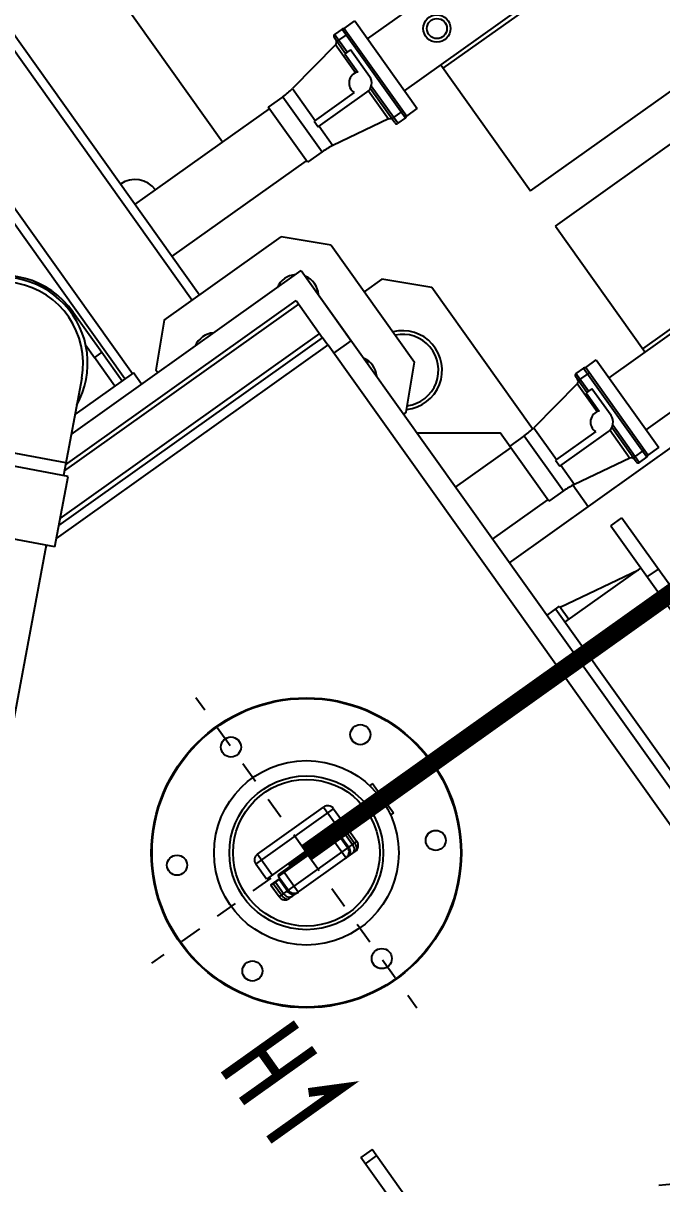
# Model space of a CAD drawing. Header units: feet. Extents: x 2321988 to 2329858, y 6722724 to 6730499.
# Drawn here: x 2326089.74 to 2326092.66, y 6726899.96 to 6726905.27 of the extents above; entities that cross this region are included whole.
import ezdxf

# ---------------------------------------------------------------- set-up
doc = ezdxf.new("R2010")
doc.units = ezdxf.units.FT
doc.header["$MEASUREMENT"] = 0
doc.header["$PDSIZE"] = 5
doc.linetypes.add('Midpoint Site Plan$0$CENTER', pattern=[2, 1.25, -0.25, 0.25, -0.25])
doc.layers.add('BESS Dimensions', color=3, linetype='Continuous')
doc.layers.add('C-BESS-EQUIPMENT', color=255, linetype='Continuous')
doc.styles.add('TG_DIMS', font='arial.ttf')
doc.dimstyles.new('TG-PROPOSED-ANNO', dxfattribs={"dimtxt": 0.1, "dimasz": 0.1, "dimexe": 0.05, "dimexo": 0.05, "dimgap": 0.02, "dimtad": 0, "dimtih": 1, "dimtoh": 1, "dimdsep": 46, "dimtxsty": 'TG_DIMS', "dimcen": 0, "dimclrd": 256, "dimclre": 256, "dimclrt": 256, "dimaunit": 1, "dimadec": 6, "dimazin": 2, "dimtfac": 1, "dimtofl": 0, "dimtmove": 1, "dimatfit": 3, "dimfxl": 1, "dimtolj": 1, "dimtzin": 0, "dimarcsym": 0})

# ---------------------------------------------------------------- blocks, each defined once
blk = doc.blocks.new('Midpoint Site Plan$0$A$Cc1a3344c')
at = {"linetype": 'Continuous'}
for p, q in [((-2824.4, 1502.7), (-2824.4, 2924.7)), ((-2735.5, 1502.7), (-2735.5, 2924.7)), ((-2730, 1564.7), (-2730, 2924.7)), ((-2520, 1564.7), (-2520, 2924.7)), ((-2460, 1564.5), (-2460, 2924.7)), ((-2250, 1564.5), (-2250, 2924.7)), ((-2244.4, 1502.5), (-2244.4, 2195)), ((-2155.5, 1502.5), (-2155.5, 1965.5)), ((-2735.5, 1564.7), (-2520, 1564.7)), ((-2460, 1564.5), (-2244.4, 1564.5)), ((-2115, 1240), (-2115, 1534.5)), ((-2855, 1484.7), (-2855, 1502.7)), ((-2855, 1502.7), (-2705, 1502.7)), ((-2705, 1484.7), (-2705, 1502.7)), ((-2275, 1484.5), (-2275, 1502.5)), ((-2275, 1502.5), (-2125, 1502.5)), ((-2125, 1484.5), (-2125, 1502.5)), ((-2856, 1481.7), (-2856, 1468.7)), ((-2856, 1481.7), (-2704, 1481.7)), ((-2855, 1484.7), (-2705, 1484.7)), ((-2846, 1465.7), (-2846, 1484.7)), ((-2825.9, 1474.5), (-2825.9, 1464.7)), ((-2780, 1474.5), (-2825.9, 1474.5)), ((-2714, 1465.7), (-2714, 1484.7)), ((-2704, 1481.7), (-2704, 1468.7)), ((-2276, 1481.5), (-2276, 1468.5)), ((-2276, 1481.5), (-2124, 1481.5)), ((-2275, 1484.5), (-2125, 1484.5)), ((-2266, 1465.5), (-2266, 1484.5)), ((-2245.9, 1474.3), (-2245.9, 1464.5)), ((-2200, 1474.3), (-2245.9, 1474.3)), ((-2134, 1465.5), (-2134, 1484.5)), ((-2124, 1481.5), (-2124, 1468.5)), ((-2825.9, 1468.7), (-2856, 1468.7)), ((-2825.9, 1465.7), (-2853, 1465.7)), ((-2843.5, 1461.6), (-2828.6, 1377.1)), ((-2795.5, 1461.6), (-2843.5, 1461.6)), ((-2825.9, 1464.7), (-2794.6, 1464.7)), ((-2704, 1468.7), (-2767.8, 1468.7)), ((-2707, 1465.7), (-2765.9, 1465.7)), ((-2764.5, 1461.6), (-2716.5, 1461.6)), ((-2764.2, 1375.4), (-2764.2, 1458.7)), ((-2716.5, 1461.6), (-2731.4, 1377.1)), ((-2245.9, 1468.5), (-2276, 1468.5)), ((-2245.9, 1465.5), (-2273, 1465.5)), ((-2263.5, 1461.4), (-2248.6, 1376.9)), ((-2215.5, 1461.4), (-2263.5, 1461.4)), ((-2245.9, 1464.5), (-2214.6, 1464.5)), ((-2124, 1468.5), (-2187.8, 1468.5)), ((-2127, 1465.5), (-2185.9, 1465.5)), ((-2184.5, 1461.4), (-2136.5, 1461.4)), ((-2184.2, 1375.2), (-2184.2, 1458.5)), ((-2136.5, 1461.4), (-2151.4, 1376.9)), ((-2774.2, 1444.1), (-2774.2, 1375.4)), ((-2194.2, 1443.9), (-2194.2, 1375.2)), ((-2075, 1384.9), (-2075, 1403.9)), ((-2075, 1403.9), (-1575, 1403.9)), ((-1987.5, 1384.9), (-1987.5, 1403.9)), ((-2828.6, 1377.1), (-2774.2, 1377.1)), ((-2774.2, 1375.4), (-2764.2, 1375.4)), ((-2764.2, 1377.1), (-2731.4, 1377.1)), ((-2248.6, 1376.9), (-2194.2, 1376.9)), ((-2194.2, 1375.2), (-2184.2, 1375.2)), ((-2184.2, 1376.9), (-2151.4, 1376.9)), ((-2075, 1384.9), (-1575, 1384.9)), ((-2023.8, 1261.7), (-2002.8, 1380.5)), ((-2002.8, 1254.9), (-2002.8, 1384.9)), ((-2827.1, 1359.7), (-2827.1, 1334.7)), ((-2827.1, 1359.7), (-2732.9, 1359.7)), ((-2732.9, 1359.7), (-2732.9, 1334.7)), ((-2490, 1374.5), (-2540, 1324.5)), ((-2248.3, 1374.5), (-2490, 1374.5)), ((-2247.1, 1359.5), (-2247.1, 1334.5)), ((-2247.1, 1359.5), (-2152.9, 1359.5)), ((-2152.9, 1359.5), (-2152.9, 1334.5)), ((-2115, 1374.5), (-2151.7, 1374.5)), ((-2732.9, 1334.7), (-2827.1, 1334.7)), ((-2824.4, 1254.7), (-2824.4, 1334.7)), ((-2735.5, 1104.7), (-2735.5, 1334.7)), ((-2337.3, 1240), (-2269.8, 1334.5)), ((-2152.9, 1334.5), (-2269.8, 1334.5)), ((-2244.4, 1240), (-2244.4, 1334.5)), ((-2155.5, 1240), (-2155.5, 1334.5)), ((-2540, 1324.5), (-2540, 1294.5)), ((-2619.5, 1294.5), (-2669.5, 1244.5)), ((-2619.5, 1294.5), (-2419.5, 1294.5)), ((-2369.5, 1244.5), (-2419.5, 1294.5)), ((-2025, 1240), (-2025, 1261.7)), ((-2025, 1261.7), (-2002.8, 1261.7)), ((-2824.4, 1254.7), (-3315.5, 1254.7)), ((-2824.4, 1139.7), (-2824.4, 1254.7)), ((-2025, 1254.9), (-1625, 1254.9)), ((-2669.5, 1044.5), (-2669.5, 1244.5)), ((-2615, 846.5), (-2615, 1240)), ((-2615, 1240), (493.2, 1240)), ((-2615, 1239.9), (-2495, 1239.9)), ((-2495, 1210.2), (-2495, 1240)), ((-2494.9, 1210.2), (-2494.9, 1240)), ((-2369.5, 1244.5), (-2369.5, 1240)), ((-2585, 815.5), (-2585, 1210)), ((-2585, 1210), (-2521.5, 1210)), ((-2579, 809.3), (-2579, 1210)), ((-2528.5, 766.2), (-2528.5, 1210)), ((-2521.5, 758.9), (-2521.5, 1210)), ((-2508.8, 1210), (-2521.5, 1210)), ((532.7, 1210.2), (-2508.8, 1210.2)), ((-2508.8, 745.8), (-2508.8, 1210)), ((-2824.4, 1104.7), (-2824.4, 1139.7)), ((-2669.5, 1104.7), (-3510, 1104.7)), ((-2669.5, 1092), (-3510, 1092)), ((-2669.5, 1044.5), (-2619.5, 994.5)), ((-2615, 994.5), (-2619.5, 994.5)), ((-2634.5, 965), (-3510, 965)), ((-2634.5, 966.8), (-2634.5, 866.8)), ((-2615, 966.8), (-2634.5, 966.8)), ((-2634.5, 952.3), (-3510, 952.3)), ((-2752.1, 947.7), (-2752.1, 944.9)), ((-2752.1, 947.7), (-2683.4, 947.7)), ((-2683.4, 947.7), (-2683.4, 935)), ((-2634.5, 947.4), (-2683.4, 947.4)), ((-2705.1, 935), (-2683.4, 935)), ((-2634.5, 935.3), (-2683.4, 935.3)), ((-1975, 906), (-1975, 900.3)), ((-1975, 906), (-1925, 906)), ((-1925, 906), (-1925, 900.3)), ((-2670.4, 903.9), (-2574.5, 804.6)), ((-1978, 708.4), (-1978, 841.6)), ((-1978, 841.6), (-1952.5, 841.6)), ((-1952.5, 841.6), (-1952.5, 708.4)), ((-1941.5, 841.6), (-1941.5, 825.8)), ((-1941.5, 841.6), (-1922, 841.6)), ((-1922, 708.4), (-1922, 841.6)), ((-1988, 718.4), (-1988, 831.6)), ((-1988, 831.6), (-1952.5, 831.6)), ((-1945.5, 724.2), (-1945.5, 825.8)), ((-1922, 825.8), (-1945.5, 825.8)), ((-1942.5, 840.6), (-1942.5, 826.8)), ((-1942.5, 826.7), (-1942.5, 826.8)), ((-1941.5, 837.6), (-1922, 837.6)), ((-1941.5, 834), (-1922, 834)), ((-1941.5, 827.5), (-1922, 827.5)), ((-1912.1, 718.4), (-1912.1, 831.6)), ((-2587, 817.6), (-2750.5, 659.8)), ((-2569.9, 809.1), (-2742.6, 642.4)), ((-2500.5, 737.2), (-2569.9, 809.1)), ((-1947.5, 726.2), (-1947.5, 823.8)), ((-1947.5, 815.8), (-1912.1, 815.8)), ((-2500.5, 737.2), (-2673.1, 570.4)), ((-2509.4, 728.5), (-2283.6, 494.8)), ((-2508.8, 727.9), (-2508.8, 729.1)), ((-1947.5, 734.2), (-1912.1, 734.2)), ((-1988, 718.4), (-1952.5, 718.4)), ((-1945.5, 724.2), (-1922, 724.2)), ((-1942.5, 723.3), (-1942.5, 723.2)), ((-1942.5, 723.3), (-1942.5, 723.3)), ((-1942.5, 723.3), (-1942.5, 723.3)), ((-1942.5, 723.3), (-1942.5, 723.3)), ((-1942.5, 723.2), (-1942.5, 723.2)), ((-1942.5, 723.2), (-1942.5, 709.4)), ((-1941.5, 708.4), (-1941.5, 724.2)), ((-1922, 722.5), (-1941.5, 722.5)), ((-1922, 716), (-1941.5, 716)), ((-1922, 712.4), (-1941.5, 712.4)), ((-1952.5, 708.4), (-1978, 708.4)), ((-1922, 708.4), (-1941.5, 708.4)), ((-1560, 609.5), (-1560, 590.5)), ((-1440, 609.5), (-1560, 609.5)), ((-1549.4, 590.5), (-1549.4, 609.5)), ((-1440, 590.5), (-1560, 590.5))]:
    blk.add_line(p, q, dxfattribs=at)
at = {"linetype": 'Midpoint Site Plan$0$CENTER'}
for q in [(-1950, 1040), (-2215, 775), (-1950, 510), (-1685, 775)]:
    blk.add_line((-1950, 775), q, dxfattribs=at)
at = {"linetype": 'Continuous'}
blk.add_lwpolyline([(-1944.5, 724.2), (-1944.1, 724.2), (-1943.7, 724.1), (-1943.3, 723.9), (-1943, 723.7), (-1942.7, 723.5), (-1942.6, 723.4), (-1942.5, 723.3)], dxfattribs=at)
at = {"linetype": 'Continuous', "const_width": 12.5}
for points in [[(-1676.2, 583.6), (-1654.3, 625.3), (-1654.3, 500.3)], [(-1763.7, 625.3), (-1763.7, 500.3)], [(-1720, 625.3), (-1720, 500.3)], [(-1763.7, 562.8), (-1720, 562.8)]]:
    blk.add_lwpolyline(points, dxfattribs=at)
at = {"linetype": 'Continuous'}
for centre, radius in [((-2780, 1589.7), 19), ((-2780, 1589.7), 14), ((-1950, 775), 216), ((-1950, 775), 216), ((-1950, 775), 215), ((-2040.5, 931.8), 14), ((-1859.5, 931.8), 14), ((-1950, 775), 128.6), ((-1950, 775), 107.2), ((-1950, 775), 102.2), ((-2131, 775), 14), ((-1769, 775), 14), ((-2040.5, 618.2), 14), ((-1859.5, 618.2), 14)]:
    blk.add_circle(centre, radius, dxfattribs=at)
for centre, radius, start, end in [((-2853, 1481.7), 3, 90, 180), ((-2780, 1458.7), 15.8, 0, 90), ((-2707, 1481.7), 3, 0, 90), ((-2273, 1481.5), 3, 90, 180), ((-2200, 1458.5), 15.8, 0, 90), ((-2127, 1481.5), 3, 0, 90), ((-2853, 1468.7), 3, 180, 270), ((-2848.5, 1460.7), 5, 10, 90), ((-2780, 1458.7), 15.8, 157.6402, 291.4669), ((-2711.5, 1460.7), 5, 90, 170), ((-2707, 1468.7), 3, 270, 0), ((-2273, 1468.5), 3, 180, 270), ((-2268.5, 1460.5), 5, 10, 90), ((-2200, 1458.5), 15.8, 157.6402, 291.4669), ((-2131.5, 1460.5), 5, 90, 170), ((-2127, 1468.5), 3, 270, 0), ((-2927.1, 1359.7), 100, 0, 10), ((-2632.9, 1359.7), 100, 170, 180), ((-2347.1, 1359.5), 100, 0, 10), ((-2052.9, 1359.5), 100, 170, 180), ((-2420, 1274.5), 55, 330.3283, 158.637), ((-2420, 1274.5), 50, 331.9111, 156.3732), ((-2589.5, 1214.5), 30, 148.3772, 211.6228), ((-2589.5, 1214.5), 30, 58.3772, 121.6228), ((-2449.5, 1214.5), 30, 58.3772, 121.6228), ((-2420, 1274.5), 55, 217.733, 219.1128), ((-2420, 1274.5), 50, 219.3088, 223.7745), ((-2824.4, 1104.7), 35, 90, 180), ((-900, 701.2), 438, 110.1586, 152.1727), ((-2589.5, 1074.5), 30, 148.3772, 211.6228), ((-2752.1, 825), 122.7, 90, 246.1025), ((-2752.1, 825), 120, 25.3442, 242.6558), ((-2752.1, 825), 113.6, 44, 224), ((-1978, 831.6), 10, 90, 180), ((-1941.5, 840.6), 1, 90, 180), ((-1922, 831.6), 10, 0, 90), ((-1945.5, 823.8), 2, 90, 180), ((-1943.5, 826.8), 1, 270, 0), ((-1943.5, 826.9), 1.04, 330.1881, 332.7686), ((-1943.5, 826.9), 0.988, 332.7725, 334.8426), ((-1941.3, 827), 1.26, 218.0169, 223.906), ((-1922, 815.8), 10, 0, 90), ((-1950, 775), 26.6, 84.5292, 95.4708), ((-1950, 775), 19, 82.3136, 97.6864), ((-1950, 775), 19, 262.3136, 277.6864), ((-1950, 775), 26.6, 264.5292, 275.4708), ((-1922, 734.2), 10, 270, 0), ((-1978, 718.4), 10, 180, 270), ((-1945.5, 726.2), 2, 180, 270), ((-1943.5, 723.2), 1, 2.3015, 8.3674), ((-1922, 718.4), 10, 270, 0), ((-1941.5, 709.4), 1, 180, 270)]:
    blk.add_arc(centre, radius, start, end, dxfattribs=at)
for points, knots in [([(-1942.8, 826.1), (-1942.9, 826), (-1943.1, 825.9), (-1943.4, 825.8), (-1943.5, 825.8)], [0, 0, 0, 0, 0.518543, 1, 1, 1, 1]), ([(-1942.6, 826.4), (-1942.6, 826.3), (-1942.7, 826.2), (-1942.8, 826.2), (-1942.8, 826.1)], [0, 0, 0, 0, 0.495302, 1, 1, 1, 1]), ([(-1942.5, 826.7), (-1942.5, 826.7), (-1942.5, 826.6), (-1942.6, 826.5), (-1942.6, 826.4)], [0, 0, 0, 0, 0.490978, 1, 1, 1, 1]), ([(-1942.5, 826.8), (-1942.5, 826.8), (-1942.5, 826.8), (-1942.5, 826.7), (-1942.5, 826.7)], [0, 0, 0, 0, 0.503286, 1, 1, 1, 1]), ([(-1942.3, 826.2), (-1942.3, 826.3), (-1942.4, 826.4), (-1942.5, 826.6), (-1942.5, 826.7)], [0, 0, 0, 0, 0.493678, 1, 1, 1, 1]), ([(-1941.5, 837.6), (-1941.7, 837.6), (-1942.1, 837.6), (-1942.4, 837.1), (-1942.3, 837)], [0, 0, 0, 0, 0.649675, 1, 1, 1, 1]), ([(-1942, 826), (-1942, 826), (-1942.1, 826), (-1942.2, 826.1), (-1942.2, 826.1)], [0, 0, 0, 0, 0.492257, 1, 1, 1, 1]), ([(-1941.5, 825.8), (-1941.6, 825.8), (-1941.8, 825.8), (-1941.9, 825.9), (-1942, 826)], [0, 0, 0, 0, 0.458431, 1, 1, 1, 1]), ([(-1922, 837.6), (-1920.8, 837.6), (-1916.9, 837.3), (-1912.1, 834.4), (-1912.1, 831.6)], [0, 0, 0, 0, 0.317877, 1, 1, 1, 1]), ([(-1922, 834), (-1919.6, 834), (-1914.6, 832.6), (-1912.1, 827.9), (-1912.1, 825.7)], [0, 0, 0, 0, 0.532275, 1, 1, 1, 1]), ([(-1922, 827.5), (-1919.6, 827.5), (-1914.6, 826.1), (-1912.1, 821.3), (-1912.1, 819.2)], [0, 0, 0, 0, 0.532275, 1, 1, 1, 1]), ([(-1922, 722.5), (-1919.6, 722.5), (-1914.6, 723.9), (-1912.1, 728.7), (-1912.1, 730.8)], [0, 0, 0, 0, 0.532275, 1, 1, 1, 1]), ([(-1942.5, 723.2), (-1942.5, 723.2), (-1942.5, 723.2), (-1942.5, 723.2), (-1942.5, 723.2)], [0, 0, 0, 0, 0.176304, 1, 1, 1, 1]), ([(-1942.5, 723.2), (-1942.5, 723.1), (-1942.4, 723.1), (-1942.4, 723.1), (-1942.4, 723.1)], [0, 0, 0, 0, 0.464556, 1, 1, 1, 1]), ([(-1942.4, 723.1), (-1942.4, 723.1), (-1942.4, 723.1), (-1942.4, 723), (-1942.4, 723)], [0, 0, 0, 0, 0.483012, 1, 1, 1, 1]), ([(-1942.4, 723), (-1942.3, 722.9), (-1942.1, 722.8), (-1941.8, 722.9), (-1941.7, 722.9)], [0, 0, 0, 0, 0.406347, 1, 1, 1, 1]), ([(-1941.5, 712.4), (-1941.7, 712.4), (-1942.1, 712.4), (-1942.4, 712.9), (-1942.3, 713)], [0, 0, 0, 0, 0.649675, 1, 1, 1, 1]), ([(-1922, 716), (-1919.6, 716), (-1914.6, 717.4), (-1912.1, 722.1), (-1912.1, 724.3)], [0, 0, 0, 0, 0.532275, 1, 1, 1, 1]), ([(-1922, 712.4), (-1920.8, 712.4), (-1916.9, 712.7), (-1912.1, 715.6), (-1912.1, 718.4)], [0, 0, 0, 0, 0.317877, 1, 1, 1, 1])]:
    blk.add_open_spline(points, degree=3, knots=knots, dxfattribs=at)
for points in [[(-1941.5, 834), (-1941.9, 834), (-1942.6, 833.6), (-1942.3, 833.3)], [(-1941.5, 827.5), (-1941.9, 827.5), (-1942.4, 827.2), (-1942.5, 826.8)], [(-1941.5, 716), (-1941.9, 716), (-1942.6, 716.4), (-1942.3, 716.7)]]:
    blk.add_open_spline(points, degree=3, dxfattribs=at)
blk = doc.blocks.new('*D109')
at = {"layer": 'BESS Dimensions', "lineweight": -2, "transparency": 16777216}
for p, q in [((2326125.1693, 6727002.8662), (2326110.2842, 6727023.7584)), ((2326105.0412, 6727013.8836), (2326040.7778, 6726968.0974)), ((2325956.6732, 6726908.1749), (2326020.9365, 6726953.961)), ((2325960.5127, 6726885.5523), (2325945.6276, 6726906.4444))]:
    blk.add_line(p, q, dxfattribs=at)
at = {"layer": 'BESS Dimensions', "transparency": 16777216}
for points in [[(2326104.0741, 6727015.241), (2326106.0083, 6727012.5262), (2326113.1855, 6727019.6862)], [(2325955.7061, 6726909.5323), (2325957.6403, 6726906.8175), (2325948.5289, 6726902.3723)]]:
    blk.add_solid(points, dxfattribs=at)
at = {"layer": 'Defpoints', "color": 0, "transparency": 16777216}
for p in [(2326128.0706, 6726998.7941), (2325948.5289, 6726902.3723), (2325963.414, 6726881.4801)]:
    blk.add_point(p, dxfattribs=at)
at = {"layer": 'BESS Dimensions', "transparency": 16777216, "insert": (2326030.8572, 6726961.0292), "char_height": 10, "attachment_point": 5, "style": 'TG_DIMS'}
blk.add_mtext("\\A1;202.17'", dxfattribs=at)

msp = doc.modelspace()

# ---------------------------------------------------------------- linework, layer by layer
at = {"layer": 'C-BESS-EQUIPMENT', "const_width": 0.0833}
msp.add_lwpolyline([(2326091.0338, 6726901.4778), (2326094.3213, 6726903.82)], dxfattribs=at)

# ---------------------------------------------------------------- block references
at = {"layer": 'C-BESS-EQUIPMENT', "xscale": 0.003280839895013123, "yscale": 0.003280839895013123, "zscale": 0.003280839895013123, "rotation": 305.4689808292026}
msp.add_blockref('Midpoint Site Plan$0$A$Cc1a3344c', (2326092.6753, 6726894.792), dxfattribs=at)

# ---------------------------------------------------------------- dimensions: what is measured, and where the dimension line sits
at = {"layer": 'BESS Dimensions'}
dim = msp.add_aligned_dim(p1=(2326128.0706, 6726998.7941), p2=(2325963.414, 6726881.4801), distance=-25.6525, dimstyle='TG-PROPOSED-ANNO', override={"dimscale": 50, "dimpost": "'"}, dxfattribs=at)
dim.commit()
dim.dimension.update_dxf_attribs({"geometry": '*D109', "text_midpoint": (2326030.8572, 6726961.0292)})

doc.saveas('drawing.dxf')
